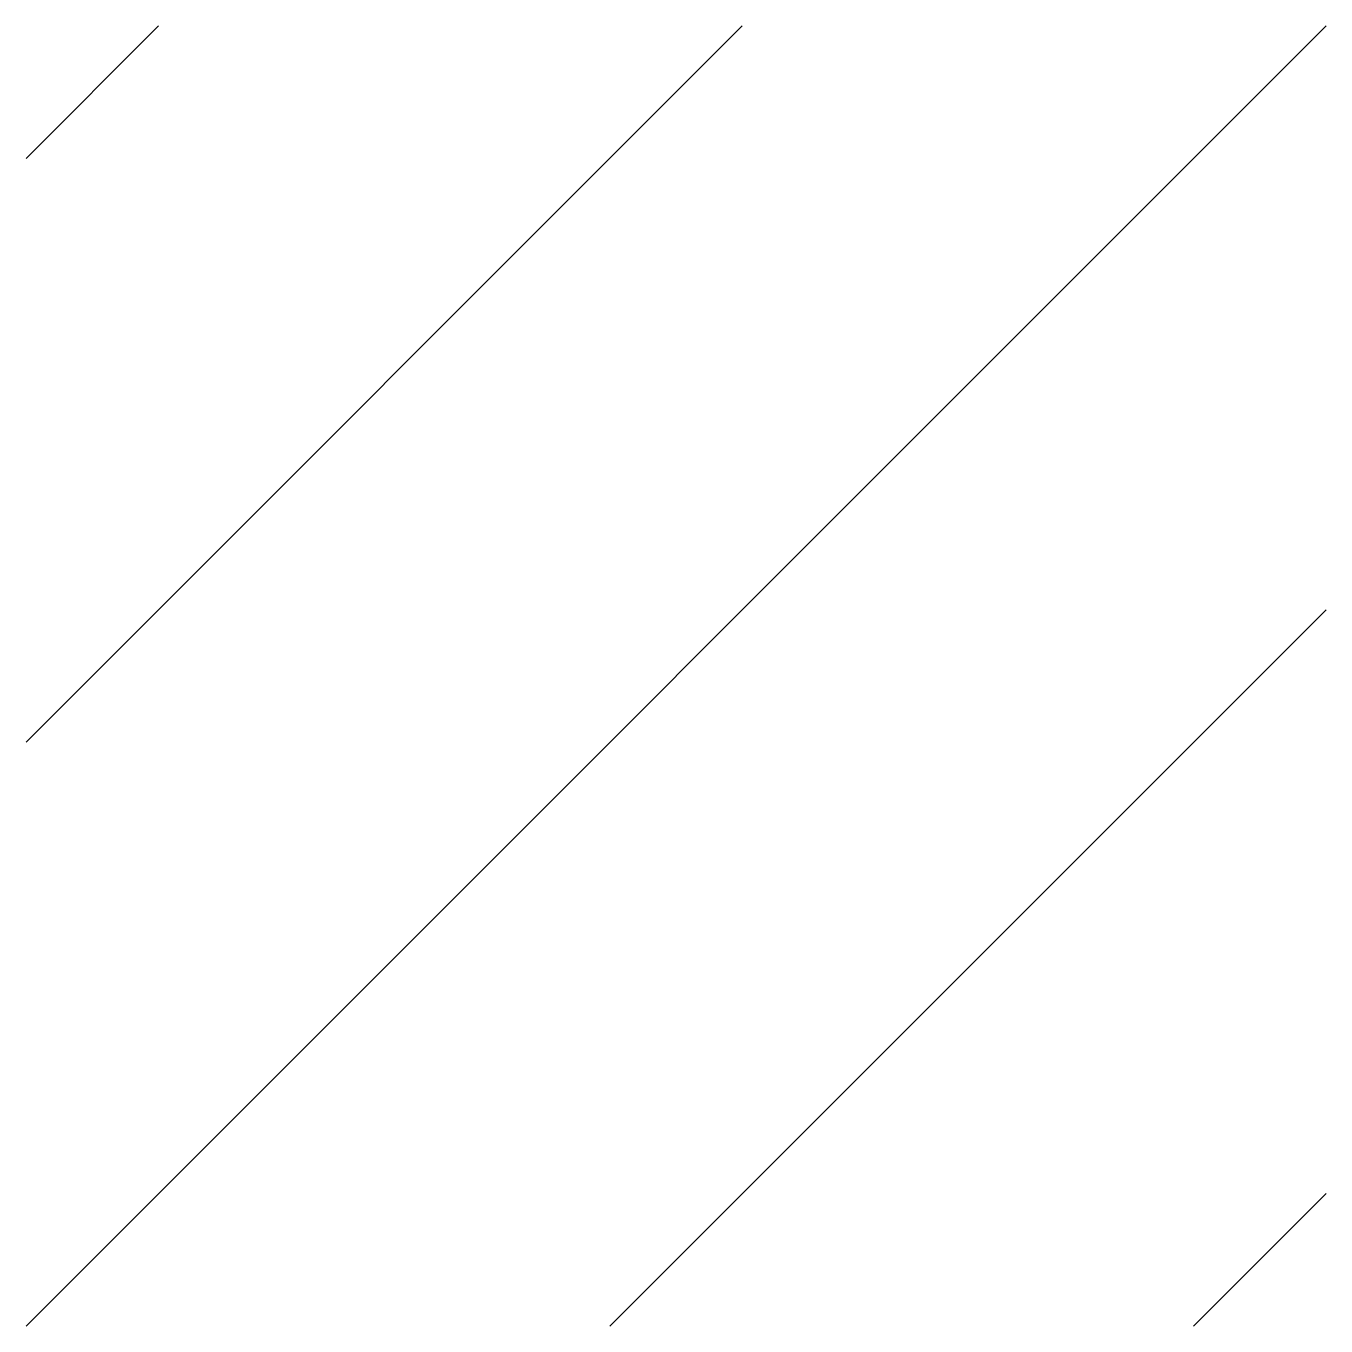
# Model space of a CAD drawing. Header units: metres. Extents: x 0 to 20, y 0 to 20.
import ezdxf

# ---------------------------------------------------------------- set-up
doc = ezdxf.new("R2010")
doc.units = ezdxf.units.M

msp = doc.modelspace()

# ---------------------------------------------------------------- hatches: boundary and pattern name
h = msp.add_hatch()
h.set_pattern_fill('ANSI31', color=3, scale=2)
h.paths.add_polyline_path([(0, 0), (20, 0), (20, 20), (0, 20)])

doc.saveas('drawing.dxf')
